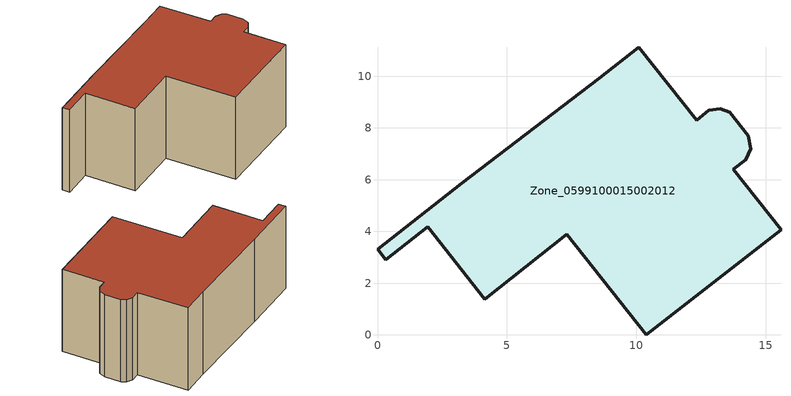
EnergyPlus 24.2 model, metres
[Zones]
Zone_0599100015002012
 floor ground (C_G): 7.32,3.89 4.15,1.39 1.94,4.19 0.31,2.91 0,3.31 3.25,5.87 8.56,9.92 10.1,11.13 12.33,8.3 12.81,8.68 13.25,8.74 13.61,8.6 14.32,7.7 14.42,7.19 14.23,6.78 13.75,6.4 15.59,4.06 10.39,0 z0.94
 wall outside (C_F): 14.23,6.78 14.42,7.19 14.32,7.7 13.61,8.6 13.25,8.74 12.81,8.68 12.33,8.3 10.1,11.13 8.56,9.92 3.25,5.87 0,3.31 0.31,2.91 1.94,4.19 4.15,1.39 7.32,3.89 10.39,0 15.59,4.06 13.75,6.4 14.23,6.78 z0.94:7.17
 roof outside (C_R): 7.32,3.89 10.39,0 15.59,4.06 13.75,6.4 14.23,6.78 14.42,7.19 14.32,7.7 13.61,8.6 13.25,8.74 12.81,8.68 12.33,8.3 10.1,11.13 8.56,9.92 3.25,5.87 0,3.31 0.31,2.91 1.94,4.19 4.15,1.39 z7.17
[BUILDING]
Pand.0599100015002012: North Axis=0; Terrain=City; Loads Convergence Tolerance Value=0.04; Temperature Convergence Tolerance Value=0.4; Solar Distribution=FullExterior; Maximum Number of Warmup Days=25; Minimum Number of Warmup Days=1
[Site:Location]
Rotterdam.The.Hague.AP_ZH_NLD Design_Conditions: Latitude=51.96; Longitude=4.45; Time Zone=1; Elevation=-4.5
[SITE:GROUNDTEMPERATURE:BUILDINGSURFACE]
18, 18, 18, 18, 18, 18, 18, 18, 18, 18, 18, 18
[MATERIAL] Thermal Absorptance=0.9; Solar Absorptance=0.7; Visible Absorptance=0.7
Name | Roughness | Thickness | Conductivity | Density | Specific Heat
G.TI.1975-1991 | MediumSmooth | 0.15 | 0.288461 | 540 | 1210
F.TI.1975-1991 | Rough | 0.3 | 0.230769 | 1920 | 840
R.TI.1975-1991 | MediumRough | 0.2 | 0.153846 | 1500 | 1000
[CONSTRUCTION]
C_G: G.TI.1975-1991
C_F: F.TI.1975-1991
C_R: R.TI.1975-1991
[ZONE]
Zone_0599100015002012: Type=1; Multiplier=1; Ceiling Height=Autocalculate; Volume=Autocalculate; Floor Area=autocalculate; Part of Total Floor Area=Yes
[ZONEINFILTRATION:DESIGNFLOWRATE]
Infil_Zone_0599100015002012: Zone or ZoneList or Space or SpaceList=Zone_0599100015002012; Schedule=AlwaysOn; Design Flow Rate Calculation Method=Flow/Area; Flow Rate per Floor Area=0.003; Constant Term Coefficient=1; Temperature Term Coefficient=0; Velocity Term Coefficient=0; Velocity Squared Term Coefficient=0
[HVACTEMPLATE:ZONE:IDEALLOADSAIRSYSTEM]
Zone_0599100015002012: Maximum Heating Supply Air Temperature=50; Minimum Cooling Supply Air Temperature=13; Maximum Heating Supply Air Humidity Ratio=0.0156; Minimum Cooling Supply Air Humidity Ratio=0.0077; Heating Limit=NoLimit; Cooling Limit=NoLimit; Dehumidification Control Type=ConstantSensibleHeatRatio; Cooling Sensible Heat Ratio=0.7; Dehumidification Setpoint=60; Humidification Control Type=None; Humidification Setpoint=30; Outdoor Air Method=None; Outdoor Air Flow Rate per Person=0.00944; Outdoor Air Flow Rate per Zone Floor Area=0; Outdoor Air Flow Rate per Zone=0; Demand Controlled Ventilation Type=None; Outdoor Air Economizer Type=NoEconomizer; Heat Recovery Type=None; Sensible Heat Recovery Effectiveness=0.7; Latent Heat Recovery Effectiveness=0.65
[ZONECONTROL:THERMOSTAT]
ThermostatControl_Zone_0599100015002012: Zone or ZoneList=Zone_0599100015002012; Control Type Schedule=DualSetpointControlType; Control 1=Thermostat_Zone_0599100015002012; Temperature Difference Between Cutout And Setpoint=0
[THERMOSTATSETPOINT:DUALSETPOINT]
Thermostat_Zone_0599100015002012: Heating Setpoint Temperature Schedule=HeatingSetpoint_Zone_0599100015002012; Cooling Setpoint Temperature Schedule=CoolingSetpoint_Zone_0599100015002012
[SCHEDULE:COMPACT]
HeatingSetpoint_Zone_0599100015002012: Through: 12/31, For: AllDays, Until: 24:00, 21
CoolingSetpoint_Zone_0599100015002012: Through: 12/31, For: AllDays, Until: 24:00, 24
DualSetpointControlType: Through: 12/31, For: AllDays, Until: 24:00, 4
AlwaysOn: Through: 12/31, For: AllDays, Until: 24:00, 1
